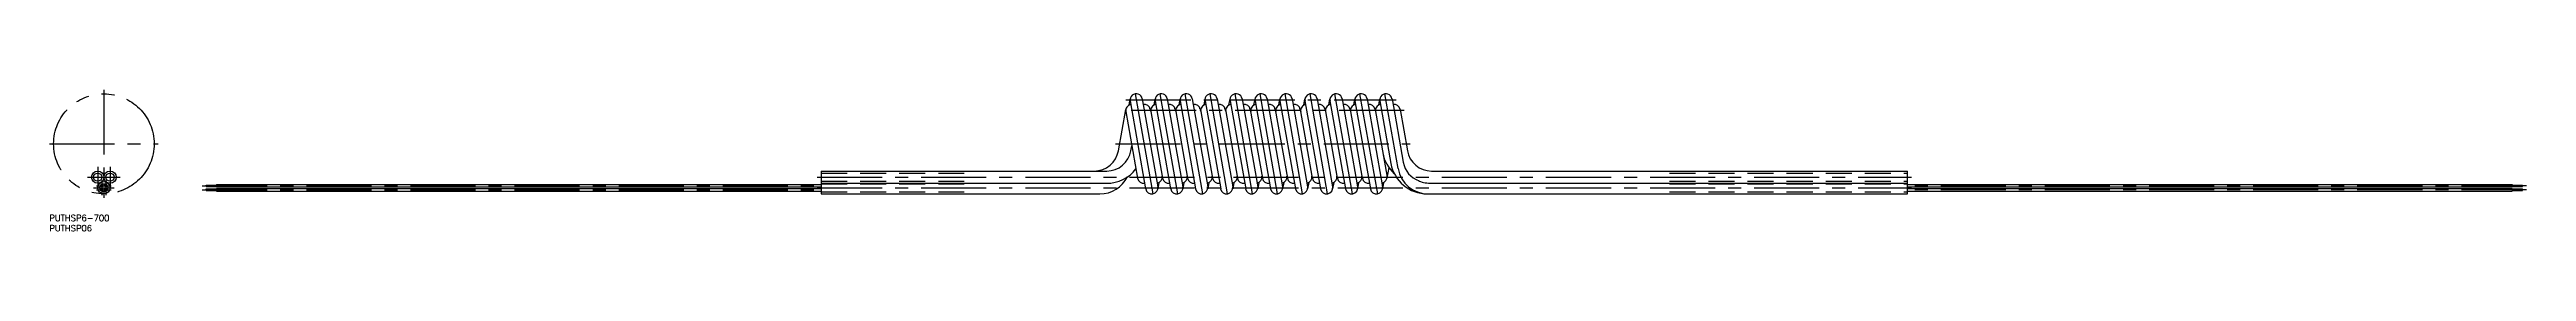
# Model space of a CAD drawing. Extents: x -26 to 1182, y -21 to 48.
import ezdxf

# ---------------------------------------------------------------- set-up
doc = ezdxf.new("R2010")
doc.units = 0
for name, pattern in [('CENTER', [50.8, 31.75, -6.35, 6.35, -6.35]), ('DASHED', [19.05, 12.7, -6.35]), ('PHANTOM', [63.5, 31.75, -6.35, 6.35, -6.35, 6.35, -6.35])]:
    doc.linetypes.add(name, pattern=pattern)
doc.layers.get('0').update_dxf_attribs({"linetype": 'CONTINUOUS'})
doc.layers.add('CENTER', color=1, linetype='CENTER')
doc.styles.get("Standard").update_dxf_attribs({"font": 'txt.shx', "height": 3, "bigfont": 'bigfont.shx'})

msp = doc.modelspace()

# ---------------------------------------------------------------- linework, layer by layer
at = {"color": 7, "linetype": 'CONTINUOUS'}
for p, q in [((495, 18.1), (498.6, 38.3)), ((498.6, 37.3), (504.4, 4.7)), ((500.2, 40.5), (500.7, 43.5)), ((500.7, 42.5), (508.3, -0.5)), ((503.2, 46), (511.8, -3)), ((506.6, 43.5), (514.2, 0.5)), ((510.6, 38.3), (516.5, 4.7)), ((510.7, 37.8), (510.8, 38.3)), ((512.4, 40.5), (512.9, 43.5)), ((512.9, 42.5), (520.5, -0.5)), ((524, -3), (515.4, 46)), ((518.8, 43.5), (526.4, 0.5)), ((522.8, 38.3), (528.7, 4.7)), ((522.9, 37.8), (523, 38.3)), ((524.6, 40.5), (525.1, 43.5)), ((525.1, 42.5), (532.7, -0.5)), ((536.2, -3), (527.5, 46)), ((531, 43.5), (538.6, 0.5)), ((535, 38.3), (540.9, 4.7)), ((535.1, 37.8), (535.2, 38.3)), ((536.8, 40.5), (537.3, 43.5)), ((537.3, 42.5), (544.9, -0.5)), ((548.3, -3), (539.7, 46)), ((543.2, 43.5), (550.8, 0.5)), ((547.2, 38.3), (553.1, 4.7)), ((547.3, 37.8), (547.3, 38.3)), ((548.9, 40.5), (549.5, 43.5)), ((549.5, 42.5), (557.1, -0.5)), ((560.5, -3), (551.9, 46)), ((555.4, 43.5), (563, 0.5)), ((559.3, 38.3), (565.3, 4.7)), ((559.4, 37.8), (559.5, 38.3)), ((561.1, 40.5), (561.7, 43.5)), ((561.7, 42.5), (569.2, -0.5)), ((572.7, -3), (564.1, 46)), ((567.6, 43.5), (575.1, 0.5)), ((571.5, 38.3), (577.5, 4.7)), ((571.6, 37.8), (571.7, 38.3)), ((573.3, 40.5), (573.8, 43.5)), ((573.8, 42.5), (581.4, -0.5)), ((584.9, -3), (576.3, 46)), ((579.8, 43.5), (587.3, 0.5)), ((583.7, 38.3), (589.6, 4.7)), ((583.8, 37.8), (583.9, 38.3)), ((585.5, 40.5), (586, 43.5)), ((586, 42.5), (593.6, -0.5)), ((597.1, -3), (588.5, 46)), ((591.9, 43.5), (599.5, 0.5)), ((595.9, 38.3), (601.8, 4.7)), ((596, 37.8), (596.1, 38.3)), ((597.7, 40.5), (598.2, 43.5)), ((598.2, 42.5), (605.8, -0.5)), ((609.3, -3), (600.6, 46)), ((604.1, 43.5), (611.7, 0.5)), ((608.1, 38.3), (614, 4.7)), ((608.2, 37.8), (608.3, 38.3)), ((609.9, 40.5), (610.4, 43.5)), ((610.4, 42.5), (618, -0.5)), ((621.5, -3), (612.8, 46)), ((616.3, 43.5), (623.9, 0.5)), ((620.3, 38.3), (626.1, 5.2)), ((620.4, 37.8), (620.5, 38.3)), ((622, 40.5), (622.6, 43.5)), ((622.6, 42.5), (628, 11.9)), ((631.5, 9.4), (625, 46)), ((628.5, 43.5), (634, 12.5)), ((632.5, 38.3), (636, 18.1)), ((501.1, 18.1), (501.6, 20.5)), ((50, 1.3), (55, 1.3)), ((50, 0.6), (50, 1.3)), ((50, 0.6), (55, 0.6)), ((55, 1.6), (55, 0.4)), ((55, 1.6), (350, 1.6)), ((55, 0.4), (350, 0.4)), ((350, 8.2), (350, -3)), ((350, 8.2), (489.3, 8.2)), ((350, 2.2), (489.3, 2.2)), ((514.8, 2.5), (514.2, -0.5)), ((516.4, 5.2), (516.4, 4.7)), ((526.9, 2.5), (526.4, -0.5)), ((528.6, 5.2), (528.5, 4.7)), ((539.1, 2.5), (538.6, -0.5)), ((540.8, 5.2), (540.7, 4.7)), ((551.3, 2.5), (550.8, -0.5)), ((553, 5.2), (552.9, 4.7)), ((563.5, 2.5), (563, -0.5)), ((565.2, 5.2), (565.1, 4.7)), ((575.7, 2.5), (575.1, -0.5)), ((577.4, 5.2), (577.3, 4.7)), ((587.9, 2.5), (587.3, -0.5)), ((589.6, 5.2), (589.5, 4.7)), ((600.1, 2.5), (599.5, -0.5)), ((601.7, 5.2), (601.6, 4.7)), ((612.2, 2.5), (611.7, -0.5)), ((613.9, 5.2), (613.8, 4.7)), ((624.4, 2.5), (623.9, -0.5)), ((626.9, 9.9), (626, 4.7)), ((647.8, 8.2), (880, 8.2)), ((647.8, 2.2), (880, 2.2)), ((880, -3), (880, 8.2)), ((880, 1.6), (1175, 1.6)), ((880, 0.4), (1175, 0.4)), ((1175, 1.6), (1175, 0.4)), ((1175, 1.3), (1180, 1.3)), ((1175, 0.6), (1180, 0.6)), ((1180, 0.6), (1180, 1.3)), ((0, -2), (0, -3)), ((50, -1.3), (50, -0.6)), ((50, -0.6), (55, -0.6)), ((50, -1.3), (55, -1.3)), ((55, -0.4), (350, -0.4)), ((55, -0.4), (55, -1.6)), ((55, -1.6), (350, -1.6)), ((350, -3), (486, -3)), ((645.7, -3), (880, -3)), ((880, -0.4), (1175, -0.4)), ((880, -1.6), (1175, -1.6)), ((1175, -0.4), (1175, -1.6)), ((1175, -0.6), (1180, -0.6)), ((1175, -1.3), (1180, -1.3)), ((1180, -1.3), (1180, -0.6))]:
    msp.add_line(p, q, dxfattribs=at)
at = {"color": 3, "linetype": 'PHANTOM'}
msp.add_line((-26.5, 21.5), (26.5, 21.5), dxfattribs=at)
at = {"color": 3, "linetype": 'DASHED'}
for p, q in [((350, 7.2), (419.7, 7.2)), ((350, 3.2), (419.7, 3.2)), ((350, 2), (419.7, 2)), ((763.9, 7.2), (880, 7.2)), ((763.9, 3.2), (880, 3.2)), ((763.9, 2), (880, 2)), ((350, -2), (419.7, -2)), ((763.9, -2), (880, -2))]:
    msp.add_line(p, q, dxfattribs=at)
at = {"color": 3, "linetype": 'PHANTOM'}
msp.add_circle((0, 21.5), 24.5, dxfattribs=at)
at = {"color": 7, "linetype": 'CONTINUOUS'}
for centre, radius in [((-3, 5.2), 3), ((-3, 5.2), 2), ((0, 0), 3), ((0, 0), 2), ((-1, 1), 0.61), ((-1, 1), 0.36), ((3, 5.2), 3), ((1, 1), 0.61), ((1, 1), 0.36), ((3, 5.2), 2), ((-1, -1), 0.61), ((-1, -1), 0.36), ((1, -1), 0.61), ((1, -1), 0.36)]:
    msp.add_circle(centre, radius, dxfattribs=at)
for centre, radius, start, end in [((501.6, 37.8), 3, 100, 190), ((503.7, 43), 3, 10, 190), ((507.6, 37.8), 3, 10, 100), ((513.7, 37.8), 3, 100, 190), ((515.9, 43), 3, 10, 190), ((519.8, 37.8), 3, 10, 100), ((525.9, 37.8), 3, 100, 190), ((528.1, 43), 3, 10, 190), ((532, 37.8), 3, 10, 100), ((538.1, 37.8), 3, 100, 190), ((540.2, 43), 3, 10, 190), ((544.2, 37.8), 3, 10, 100), ((550.3, 37.8), 3, 100, 190), ((552.4, 43), 3, 10, 190), ((556.4, 37.8), 3, 10, 100), ((562.5, 37.8), 3, 100, 190), ((564.6, 43), 3, 10, 190), ((568.6, 37.8), 3, 10, 100), ((574.7, 37.8), 3, 100, 190), ((576.8, 43), 3, 10, 190), ((580.8, 37.8), 3, 10, 100), ((586.9, 37.8), 3, 100, 190), ((589, 43), 3, 10, 190), ((592.9, 37.8), 3, 10, 100), ((599, 37.8), 3, 100, 190), ((601.2, 43), 3, 10, 190), ((605.1, 37.8), 3, 10, 100), ((611.2, 37.8), 3, 100, 190), ((613.4, 43), 3, 10, 190), ((617.3, 37.8), 3, 10, 100), ((623.4, 37.8), 3, 100, 190), ((625.5, 43), 3, 10, 190), ((629.5, 37.8), 3, 10, 100), ((483.2, 20.2), 12, 270, 350), ((489.3, 20.2), 12, 270, 350), ((641.7, 20.2), 18, 190, 227.7867), ((645.8, 14.6), 12, 190, 250), ((647.8, 20.2), 12, 190, 270), ((486, 12), 15, 270, 333.6378), ((489.3, 20.2), 18, 270, 322.3037), ((507.3, 5.2), 3, 190, 280), ((511.3, 0), 3, 190, 10), ((513.4, 5.2), 3, 280, 10), ((519.5, 5.2), 3, 190, 280), ((523.5, 0), 3, 190, 10), ((525.6, 5.2), 3, 280, 10), ((531.7, 5.2), 3, 190, 280), ((535.6, 0), 3, 190, 10), ((537.8, 5.2), 3, 280, 10), ((543.9, 5.2), 3, 190, 280), ((547.8, 0), 3, 190, 10), ((550, 5.2), 3, 280, 10), ((556, 5.2), 3, 190, 280), ((560, 0), 3, 190, 10), ((562.1, 5.2), 3, 280, 10), ((568.2, 5.2), 3, 190, 280), ((572.2, 0), 3, 190, 10), ((574.3, 5.2), 3, 280, 10), ((580.4, 5.2), 3, 190, 280), ((584.4, 0), 3, 190, 10), ((586.5, 5.2), 3, 280, 10), ((592.6, 5.2), 3, 190, 280), ((596.6, 0), 3, 190, 10), ((598.7, 5.2), 3, 280, 10), ((604.8, 5.2), 3, 190, 280), ((608.8, 0), 3, 190, 10), ((610.9, 5.2), 3, 280, 10), ((617, 5.2), 3, 190, 280), ((620.9, 0), 3, 190, 10), ((623.1, 5.2), 3, 280, 10), ((645.7, 15), 18, 190, 270), ((646.2, 12), 15, 190, 270), ((647.8, 20.2), 18, 250, 270)]:
    msp.add_arc(centre, radius, start, end, dxfattribs=at)
at = {"layer": 'CENTER', "color": 1, "linetype": 'CENTER'}
for p, q in [((0, 48), (0, -5)), ((634.5, 37.8), (496.5, 37.8)), ((498.6, 43), (630.6, 43)), ((493.6, 21.5), (637.4, 21.5)), ((-8, 5.2), (8, 5.2)), ((-5, 0), (5, 0)), ((-3.6, 1), (3.6, 1)), ((-3, 10.2), (-3, 0.2)), ((-1, 3.6), (-1, -3.6)), ((1, 3.6), (1, -3.6)), ((3, 10.2), (3, 0.2)), ((48, 1), (352, 1)), ((348, 5.2), (882, 5.2)), ((348, 0), (882, 0)), ((1182, 1), (878, 1)), ((-3.6, -1), (3.6, -1)), ((48, -1), (352, -1)), ((1182, -1), (878, -1))]:
    msp.add_line(p, q, dxfattribs=at)

# ---------------------------------------------------------------- texts
at = {"color": 7, "linetype": 'CONTINUOUS'}
for s, p in [('PUTHSP6-700', (-26.6, -16.3)), ('PUTHSP06', (-26.6, -21.3))]:
    msp.add_text(s, height=3, dxfattribs=at).set_placement(p)

doc.saveas('drawing.dxf')
